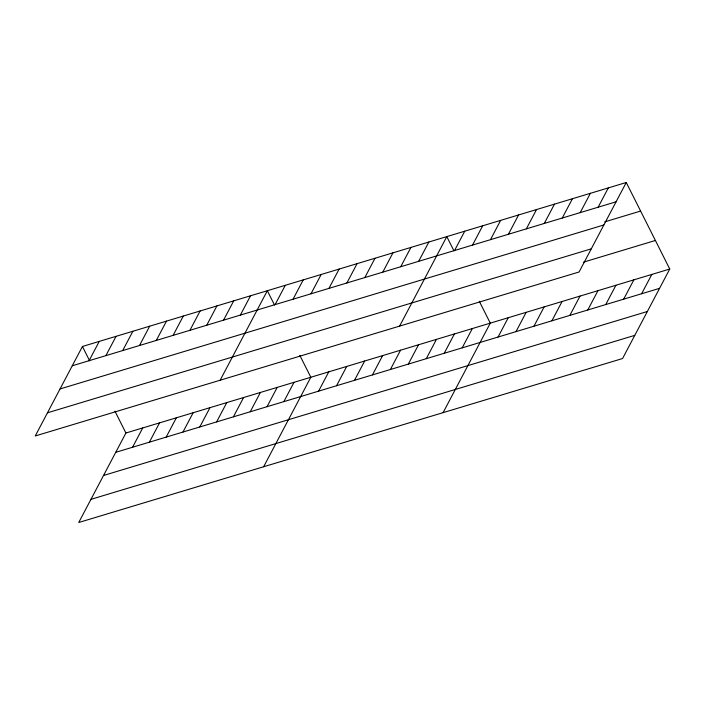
<?xml version="1.0" encoding="UTF-8"?>
<svg xmlns="http://www.w3.org/2000/svg" width="705" height="705" viewBox="0 0 705 705"><rect width="100%" height="100%" fill="white"/><g stroke="black" fill="none" stroke-linecap="round" stroke-linejoin="round"><path stroke-width="1.06" d="M626.26 182.498L82.432 346.472L35.25 435.972L579.078 271.989L626.26 182.498L669.75 269.028L622.568 358.528L78.74 522.502L125.922 433.011L669.75 269.028M89.068 360.713L99.246 341.405M105.873 355.646L116.052 336.338M122.688 350.579L132.866 331.271M139.493 345.512L149.672 326.204M156.299 340.436L166.477 321.127M173.113 335.368L183.291 316.06M189.918 330.301L200.097 310.993M132.558 447.252L142.736 427.944M206.732 325.234L216.911 305.926M149.363 442.185L159.541 422.877M223.538 320.167L233.716 300.859M166.177 437.109L176.356 417.809M240.343 315.1L250.531 295.792M182.983 432.042L193.161 412.733M220.154 380.215L267.336 290.724L274.509 305.001M199.788 426.974L209.967 407.666M275.1 304.613L285.278 285.313M216.602 421.907L226.781 402.599M293.051 299.202L303.229 279.903M233.408 416.84L243.586 397.532M310.993 293.791L321.172 274.483M250.222 411.773L260.401 392.465M328.944 288.38L339.123 269.072M267.028 406.706L277.206 387.398M283.833 401.63L294.02 382.321M346.886 282.969L357.065 263.661M263.644 466.754L310.826 377.254L299.819 355.364M364.837 277.558L375.016 258.25M318.589 391.152L328.768 371.843M382.78 272.148L392.958 252.839M336.541 385.741L346.719 366.433M400.731 266.737L410.909 247.429M354.483 380.33L364.661 361.022M418.673 261.326L428.851 242.018M372.434 374.919L382.612 355.611M399.612 326.107L446.803 236.607L453.976 250.883M390.376 369.508L400.555 350.2M454.566 250.504L464.745 231.196M408.327 364.097L418.506 344.789M472.509 245.093L482.687 225.785M426.269 358.686L436.448 339.378M490.46 239.682L500.638 220.374M444.212 353.275L454.399 333.967M508.402 234.271L518.58 214.963M462.163 347.865L472.341 328.556M526.353 228.861L536.531 209.552M443.101 412.637L490.283 323.146L479.285 301.246M544.295 223.45L554.474 204.142M498.056 337.043L508.235 317.735M562.246 218.039L572.425 198.731M515.998 331.632L526.177 312.324M580.189 212.628L590.367 193.32M533.949 326.221L544.128 306.913M598.131 207.208L608.318 187.909M551.892 320.801L562.07 301.502M569.843 315.391L580.021 296.091M587.785 309.98L597.963 290.671M605.736 304.569L615.914 285.261M623.678 299.158L633.857 279.85M641.62 293.747L651.808 274.439M72.254 365.78L616.082 201.797M604.723 221.872L640.616 211.051M60.048 388.94L603.868 224.965M47.464 412.804L591.284 248.83M583.617 262.119L655.394 240.475M115.743 452.319L659.572 288.336M103.529 475.478L647.357 311.495M90.954 499.343L634.773 335.36M82.432 346.472L89.614 360.748M114.924 411.121L125.922 433.011"/></g></svg>
